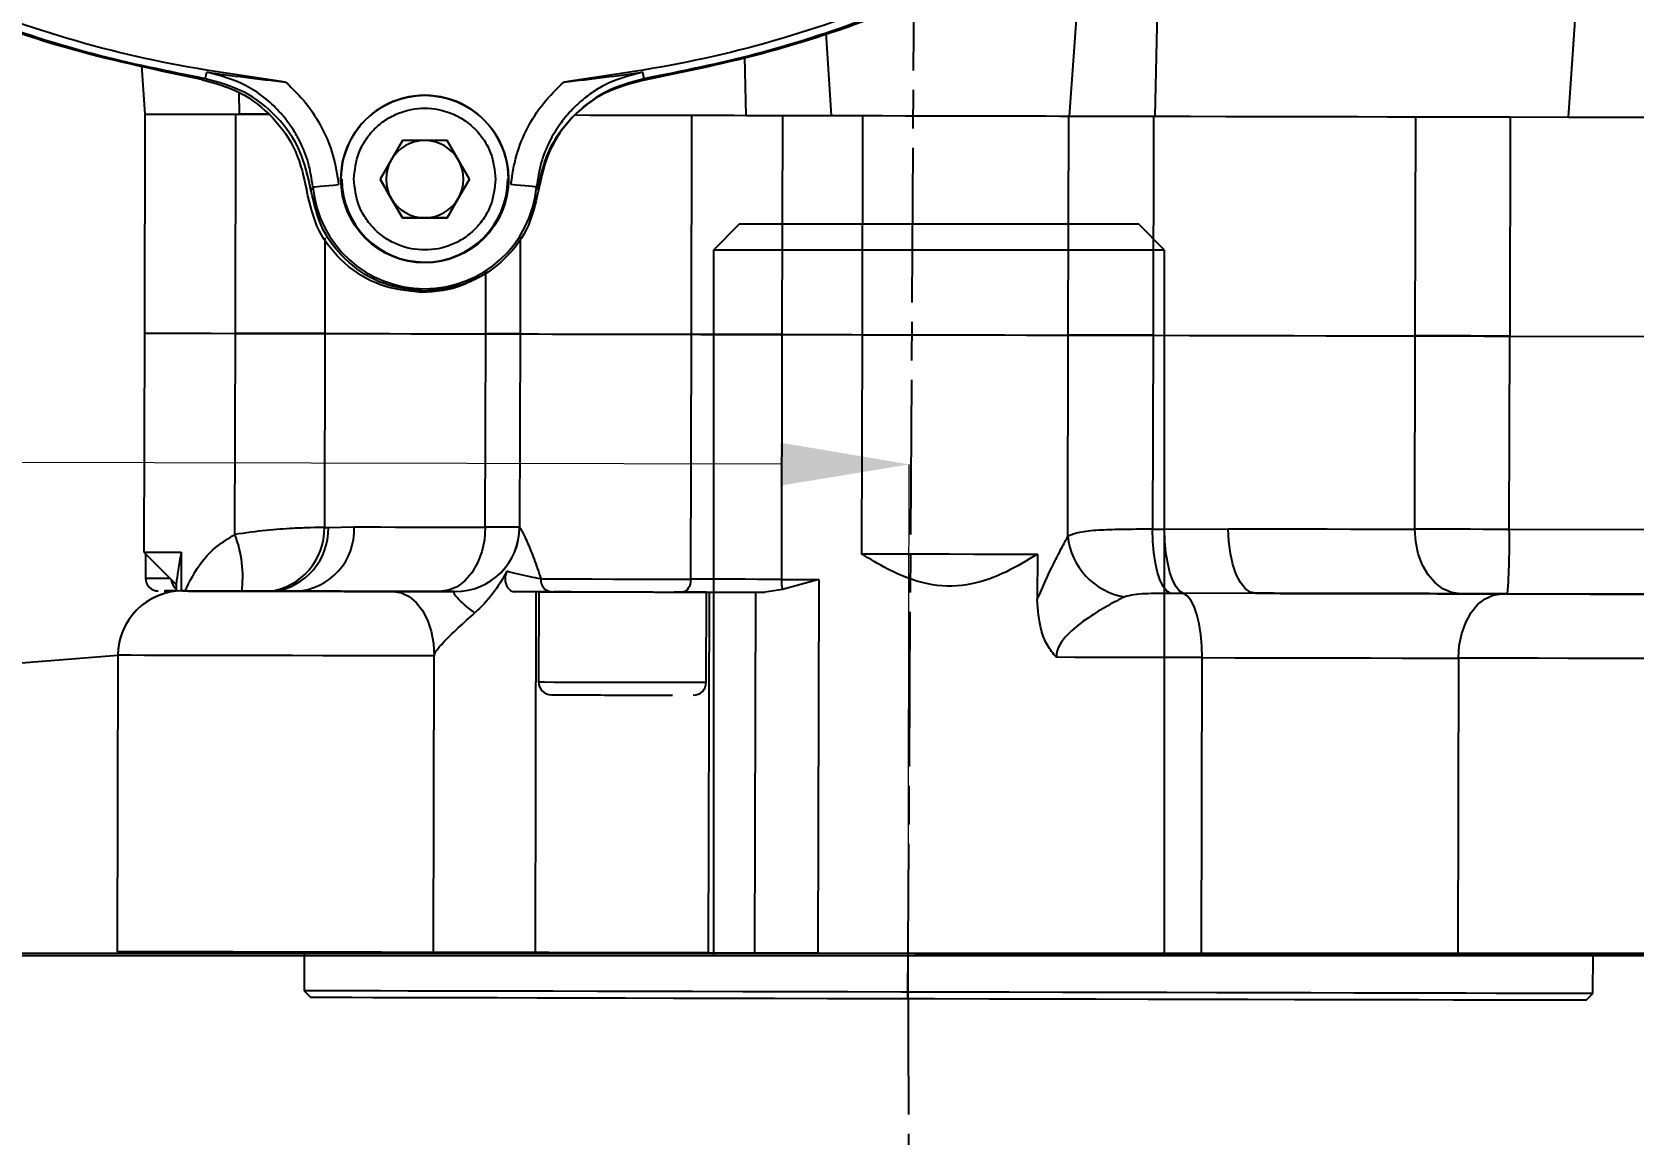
# Model space of a CAD drawing. Header units: millimetres. Extents: x 2180 to 4616, y 795 to 2518.
# Drawn here: x 2741.3 to 2865.6, y 2031.3 to 2116.9 of the extents above; entities that cross this region are included whole.
import ezdxf

# ---------------------------------------------------------------- set-up
doc = ezdxf.new("R2010")
doc.units = ezdxf.units.MM
doc.linetypes.add('AM_ISO08W050', pattern=[18, 12, -1.5, 3, -1.5])
doc.layers.add('AM_5', color=3, linetype='Continuous', lineweight=25)
doc.layers.add('AM_7', color=4, linetype='AM_ISO08W050', lineweight=25)
doc.styles.add('SLDTEXTSTYLE1', font='txt.shx', dxfattribs={"width": 0.7, "bigfont": 'gbcbig.shx'})
doc.dimstyles.new('SLDDIMSTYLE12$0', dxfattribs={"dimtxt": 12, "dimasz": 10, "dimexe": 0, "dimexo": 0.0625, "dimgap": 0.875, "dimtad": 1, "dimdec": 1, "dimlfac": 1.8, "dimrnd": 1e-09, "dimzin": 12, "dimdsep": 46, "dimtxsty": 'SLDTEXTSTYLE1', "dimcen": 0.09, "dimdle": 8.16, "dimclrd": 3, "dimclre": 3, "dimadec": 0, "dimazin": 3, "dimtfac": 1, "dimtdec": 1, "dimtofl": 0, "dimtmove": 0, "dimatfit": 3, "dimfxl": 0, "dimfrac": 2, "dimtolj": 1, "dimlwd": 5, "dimlwe": 5, "dimarcsym": 0})

# ---------------------------------------------------------------- blocks, each defined once
blk = doc.blocks.new('*D48')
at = {"layer": 'AM_5', "color": 3, "lineweight": 5, "transparency": 16777216}
blk.add_line((2828.02, 2409.03), (3011.92, 2409.03), dxfattribs=at)
at = {"layer": 'AM_5', "color": 3, "linetype": 'Continuous', "lineweight": 5, "transparency": 16777216}
for p, q in [((3011.92, 2399.03), (3011.92, 2120.29)), ((2875.09, 2110.29), (3011.92, 2110.29))]:
    blk.add_line(p, q, dxfattribs=at)
at = {"layer": 'AM_5', "color": 3, "transparency": 16777216}
for points in [[(3010.25, 2399.03), (3013.58, 2399.03), (3011.92, 2409.03)], [(3010.25, 2120.29), (3013.58, 2120.29), (3011.92, 2110.29)]]:
    blk.add_solid(points, dxfattribs=at)
at = {"layer": 'Defpoints', "color": 0, "transparency": 16777216}
for p in [(2827.96, 2409.03), (2875.03, 2110.29), (3011.92, 2110.29)]:
    blk.add_point(p, dxfattribs=at)
at = {"layer": 'AM_5', "color": 0, "transparency": 16777216, "insert": (3005.04, 2259.66), "char_height": 12, "attachment_point": 5, "rotation": 90, "style": 'SLDTEXTSTYLE1'}
blk.add_mtext('\\A1;350', dxfattribs=at)
blk = doc.blocks.new('*D41')
at = {"layer": 'AM_5', "color": 3, "linetype": 'Continuous', "lineweight": 5, "transparency": 16777216}
for p, q in [((2650.53, 2110.7), (2650.47, 2083.71)), ((2799.34, 2083.39), (2660.47, 2083.69))]:
    blk.add_line(p, q, dxfattribs=at)
at = {"layer": 'AM_5', "color": 3, "lineweight": 5, "transparency": 16777216}
blk.add_line((2809.26, 2045.49), (2809.34, 2083.37), dxfattribs=at)
at = {"layer": 'AM_5', "color": 3, "transparency": 16777216}
for points in [[(2660.47, 2085.35), (2660.47, 2082.02), (2650.47, 2083.71)], [(2799.34, 2085.06), (2799.33, 2081.72), (2809.34, 2083.37)]]:
    blk.add_solid(points, dxfattribs=at)
at = {"layer": 'Defpoints', "color": 0, "transparency": 16777216}
for p in [(2650.53, 2110.77), (2650.47, 2083.71), (2809.26, 2045.43)]:
    blk.add_point(p, dxfattribs=at)
at = {"layer": 'AM_5', "color": 0, "transparency": 16777216, "insert": (2722.77, 2090.43), "char_height": 12, "attachment_point": 5, "rotation": 359.8775, "style": 'SLDTEXTSTYLE1'}
blk.add_mtext('\\A1;160', dxfattribs=at)

msp = doc.modelspace()

# ---------------------------------------------------------------- linework, layer by layer
at = {"color": 7, "linetype": 'Continuous', "lineweight": 25}
for p, q in [((2860.477, 2110.317), (2862.885, 2145.452)), ((2828.849, 2129.987), (2828.377, 2110.386)), ((2821.779, 2110.4), (2822.88, 2126.078)), ((2802.855, 2116.862), (2803.279, 2110.439)), ((2749.774, 2114.311), (2750.029, 2110.553)), ((2796.68, 2110.453), (2796.591, 2114.963)), ((2754.715, 2113.292), (2754.834, 2113.809)), ((2788.771, 2113.292), (2788.652, 2113.809)), ((2757.364, 2110.538), (2757.341, 2112.22)), ((2750.029, 2110.553), (2749.992, 2093.554)), ((2757.048, 2093.538), (2757.085, 2110.538)), ((2759.58, 2110.533), (2757.364, 2110.538)), ((2792.428, 2093.462), (2792.464, 2110.462)), ((2799.495, 2110.447), (2799.459, 2093.447)), ((2805.706, 2110.434), (2805.67, 2093.434)), ((2821.672, 2093.4), (2821.709, 2110.4)), ((2828.283, 2110.386), (2828.247, 2093.386)), ((2848.595, 2093.343), (2848.632, 2110.342)), ((2855.959, 2110.327), (2855.922, 2093.327)), ((2855.959, 2110.327), (2866.708, 2110.304)), ((2770.01, 2108.506), (2768.278, 2105.506)), ((2773.475, 2108.506), (2770.01, 2108.506)), ((2775.207, 2105.506), (2773.475, 2108.506)), ((2765.242, 2105.513), (2765.242, 2105.513)), ((2768.278, 2105.506), (2770.01, 2102.506)), ((2769.144, 2104.006), (2768.278, 2105.506)), ((2773.475, 2102.506), (2775.207, 2105.506)), ((2775.207, 2105.506), (2774.341, 2104.006)), ((2778.242, 2105.499), (2778.242, 2105.499)), ((2762.917, 2104.641), (2763.066, 2104.891)), ((2780.569, 2104.641), (2780.419, 2104.891)), ((2770.01, 2102.506), (2769.144, 2104.006)), ((2774.341, 2104.006), (2773.475, 2102.506)), ((2770.01, 2102.506), (2773.475, 2102.506)), ((2770.01, 2102.506), (2770.01, 2102.506)), ((2771.742, 2102.506), (2770.01, 2102.506)), ((2773.475, 2102.506), (2771.742, 2102.506)), ((2773.475, 2102.506), (2773.475, 2102.506)), ((2796.141, 2101.997), (2794.141, 2099.997)), ((2827.141, 2101.997), (2796.141, 2101.997)), ((2829.141, 2099.997), (2827.141, 2101.997)), ((2764.003, 2100.949), (2763.987, 2093.524)), ((2779.151, 2100.988), (2779.135, 2093.491)), ((2794.141, 2099.997), (2794.141, 2045.247)), ((2829.141, 2099.997), (2794.141, 2099.997)), ((2829.141, 2045.247), (2829.141, 2099.997)), ((2776.471, 2093.497), (2776.481, 2098.357)), ((2749.992, 2093.554), (2749.956, 2076.554)), ((2757.015, 2077.93), (2757.048, 2093.538)), ((2763.987, 2093.524), (2763.955, 2078.473)), ((2776.439, 2078.497), (2776.471, 2093.497)), ((2776.471, 2093.497), (2776.479, 2093.497)), ((2779.135, 2093.491), (2779.103, 2078.491)), ((2792.387, 2074.463), (2792.428, 2093.462)), ((2799.459, 2093.447), (2799.418, 2074.447)), ((2805.67, 2093.434), (2805.633, 2076.434)), ((2821.639, 2077.792), (2821.672, 2093.4)), ((2828.247, 2093.386), (2828.215, 2078.336)), ((2848.563, 2078.343), (2848.595, 2093.343)), ((2855.89, 2078.327), (2855.922, 2093.327)), ((2855.922, 2093.327), (2866.672, 2093.304)), ((2763.955, 2078.473), (2764.268, 2078.473)), ((2764.268, 2078.473), (2766.274, 2078.519)), ((2828.215, 2078.336), (2829.148, 2078.334)), ((2829.148, 2078.334), (2834.09, 2078.373)), ((2866.64, 2078.304), (2855.89, 2078.327)), ((2749.956, 2076.554), (2752.451, 2074.048)), ((2750.077, 2076.432), (2750.073, 2074.553)), ((2752.845, 2076.547), (2752.839, 2073.546)), ((2819.278, 2076.405), (2819.271, 2072.878)), ((2802.309, 2074.441), (2799.496, 2073.674)), ((2802.309, 2074.441), (2802.247, 2045.441)), ((2751.571, 2073.55), (2751.571, 2073.355)), ((2752.451, 2074.189), (2752.45, 2073.523)), ((2761.735, 2073.528), (2761.729, 2073.528)), ((2762.667, 2073.527), (2762.071, 2073.528)), ((2772.9, 2073.504), (2772.896, 2073.504)), ((2774.097, 2073.502), (2774.096, 2073.502)), ((2774.097, 2073.502), (2774.097, 2073.502)), ((2780.368, 2073.488), (2780.308, 2045.488)), ((2780.592, 2073.488), (2780.577, 2066.488)), ((2781.545, 2073.486), (2782.143, 2073.484)), ((2782.496, 2073.484), (2781.737, 2073.485)), ((2783.092, 2073.482), (2782.496, 2073.484)), ((2793.577, 2066.46), (2793.592, 2073.46)), ((2793.801, 2073.46), (2793.741, 2045.46)), ((2797.395, 2073.452), (2797.336, 2045.452)), ((2799.496, 2073.674), (2798.144, 2073.45)), ((2830.609, 2073.356), (2829.594, 2073.358)), ((2836.2, 2073.369), (2830.609, 2073.356)), ((2866.505, 2073.304), (2855.756, 2073.327)), ((2747.941, 2068.558), (2747.892, 2045.558)), ((2747.941, 2068.558), (2747.941, 2068.558)), ((2772.433, 2045.505), (2772.482, 2068.505)), ((2832.022, 2045.378), (2832.071, 2068.378)), ((2851.942, 2068.335), (2851.892, 2045.335)), ((2916.634, 2045.421), (2706.634, 2045.421)), ((2916.641, 2045.247), (2706.641, 2045.247)), ((2762.39, 2045.527), (2762.383, 2042.527)), ((2780.308, 2045.488), (2772.433, 2045.505)), ((2797.336, 2045.452), (2793.741, 2045.46)), ((2862.383, 2042.313), (2862.39, 2045.313)), ((2762.383, 2042.527), (2762.882, 2042.026)), ((2861.882, 2041.814), (2862.383, 2042.313))]:
    msp.add_line(p, q, dxfattribs=at)
at = {"linetype": 'ByBlock'}
msp.add_line((2706.634, 2065.345), (2747.941, 2068.558), dxfattribs=at)
at = {"color": 7, "linetype": 'Continuous', "lineweight": 25, "flags": 128}
for points in [[(2750.029, 2110.553), (2750.038, 2110.553), (2750.335, 2110.553), (2751.041, 2110.551), (2752.124, 2110.549), (2753.536, 2110.546), (2755.215, 2110.542), (2757.085, 2110.538)], [(2757.085, 2110.538), (2758.265, 2110.536), (2759.388, 2110.533), (2759.641, 2110.533)], [(2783.383, 2110.482), (2784.572, 2110.479), (2786.213, 2110.476), (2787.895, 2110.472), (2789.546, 2110.469), (2791.092, 2110.465), (2792.464, 2110.462)], [(2792.464, 2110.462), (2793.206, 2110.461), (2794.01, 2110.459), (2794.866, 2110.457), (2795.762, 2110.455), (2796.686, 2110.453), (2797.625, 2110.451), (2798.566, 2110.449), (2799.495, 2110.447)], [(2799.495, 2110.447), (2800.265, 2110.446), (2801.037, 2110.444), (2801.811, 2110.442), (2802.587, 2110.441), (2803.364, 2110.439), (2804.144, 2110.437), (2804.924, 2110.436), (2805.706, 2110.434)], [(2805.706, 2110.434), (2807.243, 2110.431), (2809.015, 2110.427), (2810.944, 2110.423), (2812.942, 2110.419), (2814.922, 2110.414), (2816.796, 2110.41), (2818.481, 2110.407), (2819.9, 2110.404), (2820.993, 2110.401), (2821.709, 2110.4)], [(2821.709, 2110.4), (2822.103, 2110.399), (2822.642, 2110.398), (2823.315, 2110.397), (2824.113, 2110.395), (2825.024, 2110.393), (2826.033, 2110.391), (2827.125, 2110.388), (2828.283, 2110.386)], [(2828.283, 2110.386), (2831.119, 2110.38), (2833.889, 2110.374), (2836.586, 2110.368), (2839.198, 2110.363), (2841.718, 2110.357), (2844.135, 2110.352), (2846.443, 2110.347), (2848.632, 2110.342)], [(2848.632, 2110.342), (2849.383, 2110.341), (2850.2, 2110.339), (2851.073, 2110.337), (2851.994, 2110.335), (2852.953, 2110.333), (2853.94, 2110.331), (2854.945, 2110.329), (2855.959, 2110.327)], [(2763.066, 2104.891), (2763.11, 2104.895), (2763.228, 2104.906), (2763.414, 2104.924), (2763.662, 2104.947), (2763.962, 2104.976), (2764.303, 2105.008), (2764.673, 2105.043), (2765.057, 2105.079)], [(2780.419, 2104.891), (2780.375, 2104.895), (2780.258, 2104.906), (2780.072, 2104.924), (2779.824, 2104.947), (2779.524, 2104.976), (2779.183, 2105.008), (2778.813, 2105.043), (2778.429, 2105.079)], [(2749.992, 2093.554), (2750.001, 2093.553), (2750.299, 2093.553), (2751.005, 2093.551), (2752.088, 2093.549), (2753.5, 2093.546), (2755.178, 2093.542), (2757.048, 2093.538)], [(2749.992, 2093.554), (2750.001, 2093.553), (2750.299, 2093.553), (2751.005, 2093.551), (2752.088, 2093.549), (2753.5, 2093.546), (2755.178, 2093.542), (2757.048, 2093.538)], [(2763.987, 2093.524), (2763.529, 2093.524), (2762.931, 2093.526), (2762.203, 2093.527), (2761.354, 2093.529), (2760.399, 2093.531), (2759.352, 2093.533), (2758.229, 2093.536), (2757.048, 2093.538)], [(2757.048, 2093.538), (2758.229, 2093.536), (2759.352, 2093.533), (2760.399, 2093.531), (2761.354, 2093.529), (2762.203, 2093.527), (2762.931, 2093.526), (2763.529, 2093.524), (2763.987, 2093.524)], [(2763.987, 2093.524), (2765.001, 2093.521), (2766.181, 2093.519), (2767.523, 2093.516), (2769.021, 2093.513), (2770.671, 2093.509), (2772.467, 2093.505), (2774.402, 2093.501), (2776.471, 2093.497)], [(2763.987, 2093.524), (2765.001, 2093.521), (2766.181, 2093.519), (2767.523, 2093.516), (2769.021, 2093.513), (2770.671, 2093.509), (2772.467, 2093.505), (2774.402, 2093.501), (2776.471, 2093.497)], [(2776.471, 2093.497), (2777.151, 2093.495), (2777.752, 2093.494), (2778.267, 2093.493), (2778.691, 2093.492), (2779.02, 2093.491), (2779.135, 2093.491)], [(2779.135, 2093.491), (2779.021, 2093.491), (2778.693, 2093.492), (2778.27, 2093.493), (2777.757, 2093.494), (2777.157, 2093.495), (2776.479, 2093.497)], [(2779.135, 2093.491), (2779.273, 2093.491), (2779.757, 2093.49), (2780.567, 2093.488), (2781.667, 2093.485), (2783.01, 2093.483), (2784.536, 2093.479), (2786.176, 2093.476), (2787.859, 2093.472), (2789.51, 2093.469), (2791.056, 2093.465), (2792.428, 2093.462)], [(2779.138, 2093.491), (2779.273, 2093.491), (2779.757, 2093.49), (2780.567, 2093.488), (2781.667, 2093.485), (2783.01, 2093.483), (2784.536, 2093.479), (2786.176, 2093.476), (2787.859, 2093.472), (2789.51, 2093.469), (2791.056, 2093.465), (2792.428, 2093.462)], [(2799.459, 2093.447), (2798.529, 2093.449), (2797.589, 2093.451), (2796.65, 2093.453), (2795.726, 2093.455), (2794.83, 2093.457), (2793.974, 2093.459), (2793.169, 2093.461), (2792.428, 2093.462)], [(2792.428, 2093.462), (2793.169, 2093.461), (2793.974, 2093.459), (2794.83, 2093.457), (2795.726, 2093.455), (2796.65, 2093.453), (2797.589, 2093.451), (2798.529, 2093.449), (2799.459, 2093.447)], [(2799.459, 2093.447), (2800.228, 2093.446), (2801.001, 2093.444), (2801.775, 2093.442), (2802.55, 2093.441), (2803.328, 2093.439), (2804.107, 2093.438), (2804.888, 2093.436), (2805.67, 2093.434)], [(2799.459, 2093.447), (2800.228, 2093.446), (2801.001, 2093.444), (2801.775, 2093.442), (2802.55, 2093.441), (2803.328, 2093.439), (2804.107, 2093.438), (2804.888, 2093.436), (2805.67, 2093.434)], [(2805.67, 2093.434), (2807.207, 2093.431), (2808.979, 2093.427), (2810.907, 2093.423), (2812.906, 2093.419), (2814.886, 2093.414), (2816.76, 2093.41), (2818.444, 2093.407), (2819.864, 2093.404), (2820.956, 2093.401), (2821.672, 2093.4)], [(2805.67, 2093.434), (2807.207, 2093.431), (2808.979, 2093.427), (2810.907, 2093.423), (2812.906, 2093.419), (2814.886, 2093.414), (2816.76, 2093.41), (2818.444, 2093.407), (2819.864, 2093.404), (2820.956, 2093.401), (2821.672, 2093.4)], [(2828.247, 2093.386), (2827.089, 2093.388), (2825.997, 2093.391), (2824.988, 2093.393), (2824.077, 2093.395), (2823.279, 2093.397), (2822.605, 2093.398), (2822.067, 2093.399), (2821.672, 2093.4)], [(2821.672, 2093.4), (2822.067, 2093.399), (2822.605, 2093.398), (2823.279, 2093.397), (2824.077, 2093.395), (2824.988, 2093.393), (2825.997, 2093.391), (2827.089, 2093.388), (2828.247, 2093.386)], [(2828.247, 2093.386), (2831.082, 2093.38), (2833.853, 2093.374), (2836.549, 2093.368), (2839.162, 2093.363), (2841.681, 2093.357), (2844.099, 2093.352), (2846.406, 2093.347), (2848.595, 2093.343)], [(2828.247, 2093.386), (2831.082, 2093.38), (2833.853, 2093.374), (2836.549, 2093.368), (2839.162, 2093.363), (2841.681, 2093.357), (2844.099, 2093.352), (2846.406, 2093.347), (2848.595, 2093.343)], [(2855.922, 2093.327), (2854.909, 2093.329), (2853.904, 2093.331), (2852.916, 2093.333), (2851.957, 2093.335), (2851.036, 2093.337), (2850.163, 2093.339), (2849.347, 2093.341), (2848.595, 2093.343)], [(2848.595, 2093.343), (2849.347, 2093.341), (2850.163, 2093.339), (2851.036, 2093.337), (2851.957, 2093.335), (2852.916, 2093.333), (2853.904, 2093.331), (2854.909, 2093.329), (2855.922, 2093.327)], [(2766.274, 2078.519), (2767.26, 2078.516), (2768.332, 2078.514), (2769.487, 2078.512), (2770.724, 2078.509), (2772.04, 2078.506), (2773.433, 2078.503), (2774.9, 2078.5), (2776.439, 2078.497)], [(2776.439, 2078.497), (2776.369, 2077.521), (2776.166, 2076.584), (2775.837, 2075.72), (2775.397, 2074.963), (2774.86, 2074.343), (2774.249, 2073.882), (2773.586, 2073.599), (2772.896, 2073.504)], [(2779.103, 2078.491), (2778.988, 2078.491), (2778.659, 2078.492), (2778.235, 2078.493), (2777.72, 2078.494), (2777.119, 2078.495), (2776.439, 2078.497)], [(2829.594, 2073.358), (2829.316, 2073.534), (2829.053, 2073.871), (2828.814, 2074.359), (2828.607, 2074.981), (2828.438, 2075.716), (2828.314, 2076.538), (2828.239, 2077.422), (2828.215, 2078.336)], [(2830.609, 2073.356), (2830.315, 2073.532), (2830.036, 2073.869), (2829.783, 2074.357), (2829.563, 2074.979), (2829.385, 2075.714), (2829.253, 2076.536), (2829.173, 2077.42), (2829.148, 2078.334)], [(2836.2, 2073.369), (2835.786, 2073.466), (2835.389, 2073.751), (2835.023, 2074.214), (2834.703, 2074.837), (2834.441, 2075.595), (2834.247, 2076.46), (2834.128, 2077.398), (2834.09, 2078.373)], [(2834.09, 2078.373), (2836.081, 2078.369), (2838.027, 2078.365), (2839.925, 2078.361), (2841.77, 2078.357), (2843.56, 2078.353), (2845.291, 2078.35), (2846.96, 2078.346), (2848.563, 2078.343)], [(2852.092, 2073.335), (2851.402, 2073.433), (2850.738, 2073.718), (2850.127, 2074.182), (2849.592, 2074.805), (2849.154, 2075.563), (2848.829, 2076.429), (2848.629, 2077.367), (2848.563, 2078.343)], [(2855.89, 2078.327), (2854.877, 2078.329), (2853.871, 2078.331), (2852.884, 2078.333), (2851.925, 2078.335), (2851.004, 2078.337), (2850.131, 2078.339), (2849.315, 2078.341), (2848.563, 2078.343)], [(2749.956, 2076.554), (2750.146, 2076.553), (2750.708, 2076.552), (2751.62, 2076.55), (2752.845, 2076.547)], [(2805.633, 2076.434), (2807.085, 2076.431), (2808.751, 2076.428), (2810.566, 2076.424), (2812.456, 2076.42), (2814.346, 2076.416), (2816.16, 2076.412), (2817.827, 2076.408), (2819.278, 2076.405)], [(2750.073, 2074.553), (2750.121, 2074.553), (2750.463, 2074.553), (2751.124, 2074.551), (2751.952, 2074.549)], [(2780.755, 2074.487), (2781.879, 2074.485), (2783.222, 2074.482), (2784.726, 2074.479), (2786.328, 2074.475), (2787.963, 2074.472), (2789.562, 2074.469), (2791.057, 2074.465), (2792.387, 2074.463)], [(2792.387, 2074.463), (2792.374, 2074.267), (2792.336, 2074.08), (2792.275, 2073.907), (2792.192, 2073.756), (2792.092, 2073.632), (2791.977, 2073.54), (2791.853, 2073.483), (2791.724, 2073.464)], [(2799.418, 2074.447), (2798.489, 2074.449), (2797.548, 2074.451), (2796.609, 2074.453), (2795.685, 2074.455), (2794.789, 2074.457), (2793.933, 2074.459), (2793.129, 2074.461), (2792.387, 2074.463)], [(2799.418, 2074.447), (2799.778, 2074.447), (2800.138, 2074.446), (2800.499, 2074.445), (2800.86, 2074.444), (2801.222, 2074.444), (2801.584, 2074.443), (2801.946, 2074.442), (2802.309, 2074.441)], [(2752.45, 2073.548), (2752.35, 2073.549), (2751.793, 2073.55), (2751.574, 2073.55), (2751.705, 2073.55), (2752.18, 2073.549), (2752.45, 2073.548)], [(2761.786, 2073.528), (2762.392, 2073.527), (2763.396, 2073.525), (2764.112, 2073.523), (2764.502, 2073.523), (2764.546, 2073.522), (2764.241, 2073.523), (2763.603, 2073.525), (2762.667, 2073.527)], [(2769.313, 2073.512), (2769.933, 2073.414), (2770.529, 2073.129), (2771.078, 2072.665), (2771.559, 2072.043), (2771.952, 2071.284), (2772.244, 2070.419), (2772.423, 2069.481), (2772.482, 2068.505)], [(2780.592, 2073.488), (2780.661, 2073.488), (2781.052, 2073.487), (2781.768, 2073.485), (2782.771, 2073.483), (2784.008, 2073.48), (2785.41, 2073.477), (2786.903, 2073.474), (2788.407, 2073.471), (2789.839, 2073.468), (2791.124, 2073.465), (2792.191, 2073.463), (2792.983, 2073.461), (2793.458, 2073.46), (2793.59, 2073.46), (2793.371, 2073.46), (2792.814, 2073.462), (2791.948, 2073.464), (2791.092, 2073.465)], [(2783.092, 2073.482), (2783.118, 2073.482), (2783.426, 2073.482), (2784.061, 2073.48), (2784.964, 2073.478), (2786.057, 2073.476), (2787.242, 2073.474), (2788.414, 2073.471), (2789.468, 2073.469), (2790.311, 2073.467), (2790.868, 2073.466), (2791.09, 2073.465), (2791.092, 2073.465)], [(2832.071, 2068.378), (2832.046, 2069.292), (2831.966, 2070.175), (2831.834, 2070.998), (2831.656, 2071.733), (2831.436, 2072.354), (2831.183, 2072.842), (2830.904, 2073.18), (2830.609, 2073.356)], [(2851.942, 2068.335), (2852.008, 2069.31), (2852.199, 2070.248), (2852.509, 2071.112), (2852.925, 2071.869), (2853.431, 2072.489), (2854.008, 2072.95), (2854.634, 2073.233), (2855.284, 2073.328)], [(2772.482, 2068.505), (2770.551, 2068.509), (2768.432, 2068.514), (2766.177, 2068.519), (2763.842, 2068.524), (2761.484, 2068.529), (2759.163, 2068.534), (2756.935, 2068.538), (2754.856, 2068.543), (2752.976, 2068.547), (2751.342, 2068.55), (2749.995, 2068.553), (2748.968, 2068.555), (2748.286, 2068.557), (2747.966, 2068.558), (2747.941, 2068.558)], [(2832.071, 2068.378), (2830.687, 2068.381), (2829.291, 2068.384), (2827.886, 2068.387), (2826.472, 2068.39), (2825.049, 2068.393), (2823.619, 2068.396), (2822.182, 2068.399), (2820.739, 2068.402)], [(2832.071, 2068.378), (2834.632, 2068.372), (2837.262, 2068.367), (2839.917, 2068.361), (2842.549, 2068.355), (2845.111, 2068.35), (2847.559, 2068.345), (2849.849, 2068.34), (2851.942, 2068.335)], [(2876.936, 2068.282), (2876.865, 2068.282), (2876.452, 2068.283), (2875.681, 2068.284), (2874.57, 2068.287), (2873.147, 2068.29), (2871.447, 2068.293), (2869.512, 2068.298), (2867.39, 2068.302), (2865.133, 2068.307), (2862.797, 2068.312), (2860.44, 2068.317), (2858.12, 2068.322), (2855.894, 2068.327), (2853.818, 2068.331), (2851.942, 2068.335)], [(2780.577, 2066.488), (2780.646, 2066.488), (2781.037, 2066.487), (2781.753, 2066.485), (2782.756, 2066.483), (2783.993, 2066.48), (2785.395, 2066.477), (2786.888, 2066.474), (2788.392, 2066.471), (2789.824, 2066.468), (2791.109, 2066.465), (2792.176, 2066.463), (2792.968, 2066.461), (2793.443, 2066.46), (2793.577, 2066.46)], [(2772.433, 2045.505), (2770.502, 2045.509), (2768.382, 2045.514), (2766.127, 2045.519), (2763.792, 2045.524), (2761.435, 2045.529), (2759.114, 2045.534), (2756.886, 2045.538), (2754.806, 2045.543), (2752.927, 2045.547), (2751.293, 2045.55), (2749.946, 2045.553), (2748.919, 2045.555), (2748.237, 2045.557), (2747.917, 2045.558), (2747.892, 2045.558)], [(2793.741, 2045.46), (2793.359, 2045.46), (2792.598, 2045.462), (2791.504, 2045.464), (2790.142, 2045.467), (2788.594, 2045.471), (2786.953, 2045.474), (2785.316, 2045.478), (2783.782, 2045.481), (2782.443, 2045.484), (2781.378, 2045.486), (2780.652, 2045.488), (2780.308, 2045.488)], [(2802.247, 2045.441), (2801.573, 2045.443), (2800.909, 2045.444), (2800.26, 2045.446), (2799.629, 2045.447), (2799.018, 2045.448), (2798.43, 2045.45), (2797.868, 2045.451), (2797.336, 2045.452)], [(2802.247, 2045.441), (2805.984, 2045.433), (2809.747, 2045.425), (2813.52, 2045.417), (2817.289, 2045.409), (2821.038, 2045.401), (2824.753, 2045.393), (2828.419, 2045.385), (2832.022, 2045.378)], [(2851.892, 2045.335), (2849.8, 2045.34), (2847.51, 2045.345), (2845.062, 2045.35), (2842.499, 2045.355), (2839.868, 2045.361), (2837.213, 2045.367), (2834.583, 2045.372), (2832.022, 2045.378)], [(2876.887, 2045.282), (2876.816, 2045.282), (2876.403, 2045.283), (2875.632, 2045.285), (2874.521, 2045.287), (2873.098, 2045.29), (2871.398, 2045.294), (2869.463, 2045.298), (2867.341, 2045.302), (2865.084, 2045.307), (2862.748, 2045.312), (2860.391, 2045.317), (2858.071, 2045.322), (2855.845, 2045.327), (2853.768, 2045.331), (2851.892, 2045.335)], [(2862.383, 2042.313), (2862.315, 2042.313), (2861.92, 2042.314), (2861.179, 2042.316), (2860.095, 2042.318), (2858.677, 2042.321), (2856.933, 2042.325), (2854.878, 2042.329), (2852.524, 2042.334), (2849.889, 2042.34), (2846.99, 2042.346), (2843.849, 2042.353), (2840.487, 2042.36), (2836.928, 2042.367), (2833.197, 2042.375), (2829.32, 2042.384), (2825.324, 2042.392), (2821.237, 2042.401), (2817.089, 2042.41), (2812.907, 2042.419), (2808.721, 2042.428), (2804.562, 2042.436), (2800.457, 2042.445), (2796.435, 2042.454), (2792.526, 2042.462), (2788.756, 2042.47), (2785.151, 2042.478), (2781.738, 2042.485), (2778.539, 2042.492), (2775.578, 2042.499), (2772.876, 2042.504), (2770.45, 2042.51), (2768.318, 2042.514), (2766.496, 2042.518), (2764.995, 2042.521), (2763.827, 2042.524), (2762.999, 2042.526), (2762.518, 2042.527), (2762.383, 2042.527)], [(2762.882, 2042.026), (2762.893, 2042.026), (2763.161, 2042.025), (2763.783, 2042.024), (2764.755, 2042.022), (2766.07, 2042.019), (2767.719, 2042.015), (2769.69, 2042.011), (2771.969, 2042.006), (2774.538, 2042.001), (2777.38, 2041.995), (2780.475, 2041.988), (2783.799, 2041.981), (2787.329, 2041.973), (2791.04, 2041.965), (2794.905, 2041.957), (2798.895, 2041.949), (2802.983, 2041.94), (2807.138, 2041.931), (2811.331, 2041.922), (2815.532, 2041.913), (2819.71, 2041.904), (2823.835, 2041.895), (2827.878, 2041.887), (2831.809, 2041.878), (2835.6, 2041.87), (2839.224, 2041.862), (2842.655, 2041.855), (2845.867, 2041.848), (2848.838, 2041.842), (2851.546, 2041.836), (2853.972, 2041.831), (2856.099, 2041.826), (2857.91, 2041.823), (2859.394, 2041.819), (2860.539, 2041.817), (2861.337, 2041.815), (2861.782, 2041.814), (2861.882, 2041.814)]]:
    msp.add_lwpolyline(points, dxfattribs=at)
at = {"color": 7, "linetype": 'Continuous', "lineweight": 25}
msp.add_circle((2771.742, 2105.506), 6.5, dxfattribs=at)
for centre, radius, start, end in [((2771.742, 2105.506), 6.5, 359.93876, 180), ((2771.742, 2105.506), 3, 90, 150), ((2771.742, 2105.506), 3, 30, 90), ((2771.742, 2105.506), 3, 150, 210), ((2771.742, 2105.506), 3, 330, 30), ((2771.742, 2105.506), 6.44, 179.93876, 359.93876), ((2771.743, 2105.712), 8.715, 185.40246, 354.59754), ((2771.742, 2105.506), 3, 210, 270), ((2771.742, 2105.506), 3, 270, 330), ((2759.043, 2078.381), 4.912, 277.26115, 1.08356), ((2759.367, 2078.367), 4.902, 277.47784, 1.23352), ((2761.497, 2078.304), 4.782, 272.85392, 2.57258), ((2774.103, 2078.502), 5, 269.87751, 359.87751), ((2774.107, 2078.501), 4.999, 269.88745, 359.88744), ((2779.111, 2080.882), 2.392, 269.82061, 269.88705), ((2805.417, 2077.186), 50.487, 355.6169, 1.29537), ((2748.474, 2074.653), 9.148, 352.43919, 20.99236), ((2826.911, 2078.314), 5.298, 185.65517, 260.63287), ((2751.073, 2074.551), 1, 179.87751, 269.87751), ((2753.129, 2074.482), 1.051, 183.37387, 229.71634), ((2781.665, 2074.392), 0.915, 174.04025, 262.50401), ((2802.662, 2074.383), 3.245, 178.86815, 192.63218), ((2752.941, 2068.547), 5, 89.87751, 179.87751), ((2752.941, 2068.547), 5, 105.91096, 179.87751), ((2781.577, 2066.486), 1, 179.87751, 269.87751), ((2792.577, 2066.462), 1, 269.87751, 359.87751)]:
    msp.add_arc(centre, radius, start, end, dxfattribs=at)
for points in [[(2760.953, 2113.038), (2757.302, 2113.562), (2749.998, 2114.61), (2739.355, 2117.73), (2729.112, 2121.938), (2719.412, 2127.293), (2710.372, 2133.698), (2702.11, 2141.079), (2694.729, 2149.341), (2688.324, 2158.38), (2682.969, 2168.081), (2678.761, 2178.324), (2675.641, 2188.967), (2674.593, 2196.27), (2674.069, 2199.922)], [(2869.417, 2199.922), (2868.892, 2196.27), (2867.844, 2188.967), (2864.725, 2178.324), (2860.517, 2168.081), (2855.161, 2158.38), (2848.757, 2149.341), (2841.375, 2141.079), (2833.113, 2133.698), (2824.074, 2127.293), (2814.373, 2121.938), (2804.13, 2117.73), (2793.487, 2114.61), (2786.184, 2113.562), (2782.532, 2113.038)], [(2754.411, 2113.241), (2751.117, 2113.927), (2744.528, 2115.3), (2734.976, 2118.62), (2725.792, 2122.824), (2717.09, 2127.96), (2708.953, 2133.949), (2701.468, 2140.737), (2694.713, 2148.25), (2688.758, 2156.413), (2683.66, 2165.137), (2679.495, 2174.339), (2676.216, 2183.905), (2674.871, 2190.499), (2674.199, 2193.797)], [(2869.214, 2193.38), (2868.528, 2190.085), (2867.155, 2183.497), (2863.834, 2173.945), (2859.63, 2164.761), (2854.495, 2156.058), (2848.505, 2147.922), (2841.718, 2140.437), (2834.204, 2133.681), (2826.042, 2127.727), (2817.317, 2122.629), (2808.116, 2118.464), (2798.55, 2115.184), (2791.955, 2113.84), (2788.658, 2113.167)], [(2754.715, 2113.292), (2751.801, 2113.88), (2745.973, 2115.055), (2737.479, 2117.808), (2729.25, 2121.255), (2721.379, 2125.456), (2713.878, 2130.301), (2709.285, 2134.075), (2706.989, 2135.962)], [(2836.497, 2135.962), (2834.2, 2134.075), (2829.607, 2130.301), (2822.107, 2125.456), (2814.236, 2121.255), (2806.007, 2117.808), (2797.512, 2115.055), (2791.685, 2113.88), (2788.771, 2113.292)], [(2754.411, 2113.241), (2755.439, 2112.958), (2757.494, 2112.394), (2760.028, 2110.377), (2761.906, 2107.739), (2762.359, 2105.656), (2762.586, 2104.614)], [(2860.477, 2110.317), (2860.804, 2110.317), (2861.458, 2110.315), (2863.159, 2110.312), (2865.248, 2110.307), (2866.878, 2110.304), (2867.693, 2110.302)], [(2771.499, 2096.712), (2770.414, 2096.829), (2768.242, 2097.062), (2765.43, 2098.845), (2763.323, 2101.423), (2762.831, 2103.551), (2762.586, 2104.614)], [(2771.743, 2096.821), (2770.668, 2096.935), (2768.517, 2097.162), (2765.73, 2098.926), (2763.644, 2101.479), (2763.159, 2103.587), (2762.917, 2104.641)], [(2780.569, 2104.641), (2780.326, 2103.587), (2779.842, 2101.479), (2777.755, 2098.926), (2774.969, 2097.162), (2772.818, 2096.935), (2771.743, 2096.821)], [(2769.313, 2073.512), (2770.045, 2073.51), (2771.509, 2073.507), (2773.234, 2073.503), (2774.097, 2073.502)], [(2791.724, 2073.464), (2792.684, 2073.462), (2794.604, 2073.458), (2796.964, 2073.453), (2798.144, 2073.45)]]:
    msp.add_open_spline(points, degree=3, dxfattribs=at)
for points, knots in [([(2762.917, 2104.641), (2762.691, 2105.687), (2762.239, 2107.775), (2760.36, 2110.424), (2757.815, 2112.445), (2755.749, 2113.009), (2754.715, 2113.292)], [0, 0, 0, 0, 0.2500652, 0.4994456, 0.7493864, 1, 1, 1, 1]), ([(2754.834, 2113.809), (2755.806, 2113.672), (2757.739, 2113.399), (2759.885, 2113.158), (2760.953, 2113.038)], [0, 0, 0, 0, 0.5024427, 1, 1, 1, 1]), ([(2763.066, 2104.891), (2762.97, 2105.532), (2762.785, 2106.755), (2762.183, 2108.235), (2761.568, 2109.324), (2761.026, 2110.09), (2759.931, 2111.377), (2757.972, 2112.957), (2755.866, 2113.529), (2754.834, 2113.809)], [0, 0, 0, 0, 0.1490589, 0.284486, 0.365253, 0.4374072, 0.5004523, 0.7554674, 1, 1, 1, 1]), ([(2760.953, 2113.038), (2761.506, 2112.504), (2762.608, 2111.439), (2763.827, 2109.482), (2764.714, 2107.354), (2764.942, 2105.839), (2765.057, 2105.079)], [0, 0, 0, 0, 0.250755, 0.4999887, 0.7492331, 1, 1, 1, 1]), ([(2778.429, 2105.079), (2778.543, 2105.839), (2778.772, 2107.354), (2779.659, 2109.482), (2780.878, 2111.439), (2781.98, 2112.504), (2782.532, 2113.038)], [0, 0, 0, 0, 0.2507669, 0.5000113, 0.749245, 1, 1, 1, 1]), ([(2788.652, 2113.809), (2787.618, 2113.534), (2786.225, 2113.163), (2784.69, 2112.208), (2783.81, 2111.53), (2782.971, 2110.715), (2782.145, 2109.696), (2781.363, 2108.385), (2780.701, 2106.755), (2780.516, 2105.532), (2780.419, 2104.891)], [0, 0, 0, 0, 0.2442896, 0.3290361, 0.4144899, 0.500125, 0.5979924, 0.7157703, 0.8510724, 1, 1, 1, 1]), ([(2788.658, 2113.167), (2787.629, 2112.89), (2785.57, 2112.334), (2783.03, 2110.327), (2781.171, 2107.753), (2780.719, 2105.735), (2780.5, 2104.757)], [0, 0, 0, 0, 0.2537692, 0.5075384, 0.7613077, 1, 1, 1, 1]), ([(2788.771, 2113.292), (2787.739, 2113.011), (2785.677, 2112.449), (2783.133, 2110.431), (2781.251, 2107.781), (2780.796, 2105.689), (2780.569, 2104.641)], [0, 0, 0, 0, 0.2500466, 0.4994486, 0.7493959, 1, 1, 1, 1]), ([(2782.532, 2113.038), (2783.6, 2113.158), (2785.747, 2113.399), (2787.68, 2113.672), (2788.652, 2113.809)], [0, 0, 0, 0, 0.4975573, 1, 1, 1, 1]), ([(2766.242, 2105.506), (2766.316, 2106.198), (2766.429, 2107.262), (2767.115, 2108.543), (2767.825, 2109.423), (2768.706, 2110.137), (2769.986, 2110.802), (2771.742, 2111.139), (2773.499, 2110.802), (2774.779, 2110.137), (2775.66, 2109.423), (2776.37, 2108.543), (2777.056, 2107.262), (2777.169, 2106.198), (2777.242, 2105.506)], [0, 0, 0, 0, 0.1197284, 0.1841803, 0.25, 0.3158197, 0.3802716, 0.5, 0.6197284, 0.6841803, 0.75, 0.8158197, 0.8802716, 1, 1, 1, 1]), ([(2777.242, 2105.506), (2777.169, 2104.814), (2777.056, 2103.75), (2776.37, 2102.469), (2775.66, 2101.589), (2774.779, 2100.875), (2773.499, 2100.211), (2771.742, 2099.873), (2769.986, 2100.211), (2768.706, 2100.875), (2767.825, 2101.589), (2767.115, 2102.469), (2766.429, 2103.75), (2766.316, 2104.814), (2766.242, 2105.506)], [0, 0, 0, 0, 0.1197284, 0.1841803, 0.25, 0.3158197, 0.3802716, 0.5, 0.6197284, 0.6841803, 0.75, 0.8158197, 0.8802716, 1, 1, 1, 1]), ([(2775.915, 2098.025), (2775.514, 2097.754), (2774.209, 2096.873), (2772.608, 2096.778), (2771.499, 2096.712)], [0, 0, 0, 0, 0.3071913, 1, 1, 1, 1]), ([(2761.515, 2078.401), (2760.846, 2078.362), (2759.511, 2078.283), (2757.847, 2078.048), (2757.015, 2077.93)], [0, 0, 0, 0, 0.5005372, 1, 1, 1, 1]), ([(2763.955, 2078.473), (2763.637, 2078.472), (2763.051, 2078.47), (2761.997, 2078.423), (2761.515, 2078.401)], [0, 0, 0, 0, 0.5420141, 1, 1, 1, 1]), ([(2779.106, 2078.491), (2779.122, 2078.474), (2779.154, 2078.439), (2779.307, 2078.163), (2779.511, 2077.75), (2779.817, 2077.071), (2780.254, 2075.995), (2780.58, 2075.013), (2780.755, 2074.487)], [0, 0, 0, 0, 0.1244738, 0.250966, 0.3714749, 0.5001039, 0.7321774, 1, 1, 1, 1]), ([(2828.215, 2078.336), (2827.372, 2078.334), (2825.826, 2078.332), (2823.924, 2078.264), (2822.446, 2078.129), (2821.908, 2077.904), (2821.639, 2077.792)], [0, 0, 0, 0, 0.2724679, 0.5000458, 0.7503555, 1, 1, 1, 1]), ([(2753.121, 2073.508), (2753.524, 2074.314), (2754.17, 2075.609), (2755.573, 2077.054), (2756.535, 2077.638), (2757.015, 2077.93)], [0, 0, 0, 0, 0.452471, 0.7267188, 1, 1, 1, 1]), ([(2819.271, 2072.878), (2819.696, 2073.856), (2820.335, 2075.323), (2821.176, 2076.914), (2821.485, 2077.499), (2821.639, 2077.792)], [0, 0, 0, 0, 0.4999487, 0.7504157, 1, 1, 1, 1]), ([(2752.845, 2076.547), (2752.764, 2076.077), (2752.598, 2075.124), (2752.461, 2074.126), (2752.467, 2074.172), (2752.47, 2074.189)], [0, 0, 0, 0, 0.3787431, 0.76741082, 1, 1, 1, 1]), ([(2819.278, 2076.405), (2818.473, 2075.917), (2816.867, 2074.945), (2814.13, 2073.928), (2811.495, 2073.851), (2809.319, 2074.473), (2807.477, 2075.301), (2806.291, 2076.03), (2805.633, 2076.434)], [0, 0, 0, 0, 0.1923908, 0.3834722, 0.589159, 0.7155413, 0.8423238, 1, 1, 1, 1]), ([(2778.118, 2075.075), (2777.767, 2074.467), (2777.052, 2073.23), (2776.113, 2072.312), (2775.635, 2071.846)], [0, 0, 0, 0, 0.4918713, 1, 1, 1, 1]), ([(2778.118, 2075.075), (2778.076, 2074.98), (2777.992, 2074.789), (2777.963, 2074.452), (2778.013, 2074.126), (2778.141, 2073.838), (2778.332, 2073.621), (2778.541, 2073.508), (2778.68, 2073.496), (2778.735, 2073.492)], [0, 0, 0, 0, 0.1491203, 0.298298, 0.4463418, 0.5945522, 0.7447419, 0.8986734, 1, 1, 1, 1]), ([(2780.755, 2074.487), (2780.48, 2074.538), (2779.913, 2074.644), (2778.913, 2074.851), (2778.395, 2074.997), (2778.118, 2075.075)], [0, 0, 0, 0, 0.3043315, 0.6280366, 1, 1, 1, 1]), ([(2751.592, 2073.55), (2751.71, 2073.55), (2751.921, 2073.549), (2752.289, 2073.549), (2752.45, 2073.548)], [0, 0, 0, 0, 0.5637685, 1, 1, 1, 1]), ([(2755.495, 2073.541), (2755.128, 2073.542), (2754.374, 2073.544), (2753.565, 2073.546), (2753.044, 2073.547), (2752.89, 2073.547), (2753.115, 2073.547), (2753.699, 2073.545), (2754.581, 2073.543), (2755.705, 2073.541), (2757.054, 2073.538), (2758.641, 2073.535), (2760.441, 2073.531), (2762.369, 2073.527), (2764.32, 2073.523), (2766.18, 2073.519), (2767.878, 2073.515), (2768.843, 2073.513), (2769.313, 2073.512)], [0, 0, 0, 0, 0.058661, 0.1204931, 0.184636, 0.25, 0.315364, 0.3795069, 0.441339, 0.5, 0.558661, 0.6204931, 0.684636, 0.75, 0.815364, 0.8795069, 0.941339, 1, 1, 1, 1]), ([(2761.729, 2073.528), (2761.768, 2073.528), (2761.864, 2073.528), (2760.756, 2073.53), (2758.703, 2073.535), (2756.557, 2073.539), (2755.495, 2073.541)], [0, 0, 0, 0, 0.1934829, 0.4642415, 0.7350002, 1, 1, 1, 1]), ([(2772.896, 2073.504), (2771.415, 2073.507), (2768.452, 2073.514), (2764.698, 2073.522), (2762.723, 2073.526), (2761.735, 2073.528)], [0, 0, 0, 0, 0.3332327, 0.6667548, 1, 1, 1, 1]), ([(2774.049, 2073.502), (2774.036, 2073.502), (2773.933, 2073.502), (2773.562, 2073.503), (2773.119, 2073.504), (2772.9, 2073.504)], [0, 0, 0, 0, 0.0692046, 0.5394087, 1, 1, 1, 1]), ([(2775.635, 2071.847), (2775.354, 2072.057), (2774.792, 2072.476), (2774.297, 2072.969), (2774.078, 2073.25), (2773.97, 2073.454), (2774.047, 2073.483), (2774.097, 2073.502)], [0, 0, 0, 0, 0.2503114, 0.4998417, 0.6202194, 0.7507731, 1, 1, 1, 1]), ([(2781.545, 2073.486), (2781.379, 2073.486), (2781.049, 2073.487), (2780.479, 2073.488), (2779.877, 2073.489), (2779.222, 2073.491), (2778.9, 2073.491), (2778.735, 2073.492)], [0, 0, 0, 0, 0.1826536, 0.360866, 0.578026, 0.783693, 1, 1, 1, 1]), ([(2782.143, 2073.484), (2782.806, 2073.483), (2784.183, 2073.48), (2786.869, 2073.474), (2789.584, 2073.468), (2791.028, 2073.465), (2791.724, 2073.464)], [0, 0, 0, 0, 0.2408979, 0.5, 0.7591021, 1, 1, 1, 1]), ([(2829.594, 2073.358), (2828.925, 2073.354), (2827.921, 2073.349), (2826.72, 2073.284), (2826.272, 2073.152), (2826.049, 2073.086)], [0, 0, 0, 0, 0.5005553, 0.7509565, 1, 1, 1, 1]), ([(2852.092, 2073.335), (2850.508, 2073.338), (2847.339, 2073.345), (2841.993, 2073.357), (2838.13, 2073.365), (2836.2, 2073.369)], [0, 0, 0, 0, 0.33323265, 0.66675484, 1, 1, 1, 1]), ([(2836.2, 2073.369), (2837.905, 2073.365), (2841.354, 2073.358), (2846.445, 2073.347), (2851.242, 2073.337), (2853.946, 2073.331), (2855.284, 2073.328)], [0, 0, 0, 0, 0.2473128, 0.5, 0.7526872, 1, 1, 1, 1]), ([(2855.756, 2073.327), (2855.421, 2073.328), (2854.743, 2073.329), (2853.762, 2073.331), (2852.848, 2073.333), (2852.342, 2073.334), (2852.092, 2073.335)], [0, 0, 0, 0, 0.2474109, 0.5, 0.7525891, 1, 1, 1, 1]), ([(2855.284, 2073.328), (2855.739, 2073.327), (2856.675, 2073.325), (2858.342, 2073.322), (2860.183, 2073.318), (2862.129, 2073.313), (2864.067, 2073.309), (2865.892, 2073.305), (2867.516, 2073.302), (2868.911, 2073.299), (2870.089, 2073.296), (2871.036, 2073.294), (2871.691, 2073.293), (2871.994, 2073.292), (2871.917, 2073.293), (2871.47, 2073.294), (2870.728, 2073.295), (2870.012, 2073.297), (2869.663, 2073.297)], [0, 0, 0, 0, 0.05866097, 0.12049309, 0.184636, 0.25, 0.315364, 0.37950691, 0.44133903, 0.5, 0.55866097, 0.62049309, 0.684636, 0.75, 0.815364, 0.87950691, 0.94133903, 1, 1, 1, 1]), ([(2820.739, 2068.402), (2820.498, 2068.704), (2819.994, 2069.333), (2819.403, 2070.852), (2819.323, 2072.075), (2819.271, 2072.878)], [0, 0, 0, 0, 0.2406414, 0.5017344, 1, 1, 1, 1]), ([(2826.049, 2073.086), (2825.626, 2072.877), (2824.78, 2072.459), (2823.235, 2071.508), (2821.92, 2070.53), (2821.117, 2069.598), (2820.793, 2068.943), (2820.756, 2068.575), (2820.739, 2068.402)], [0, 0, 0, 0, 0.2492008, 0.4991017, 0.7489308, 0.8742239, 0.9407402, 1, 1, 1, 1]), ([(2772.482, 2068.505), (2772.487, 2068.548), (2772.5, 2068.659), (2772.698, 2069.012), (2773.709, 2070.145), (2774.771, 2071.083), (2775.635, 2071.847)], [0, 0, 0, 0, 0.0236669, 0.0606293, 0.2359656, 1, 1, 1, 1]), ([(2781.575, 2065.486), (2781.598, 2065.486), (2781.643, 2065.485), (2782.094, 2065.485), (2783.09, 2065.482), (2784.573, 2065.479), (2785.948, 2065.476), (2787.076, 2065.474), (2788.2, 2065.471), (2789.591, 2065.468), (2790.423, 2065.467), (2790.964, 2065.466)], [0, 0, 0, 0, 0.0877596, 0.1736954, 0.3333333, 0.4929712, 0.5789071, 0.6666667, 0.7544262, 0.8403621, 1, 1, 1, 1])]:
    msp.add_open_spline(points, degree=3, knots=knots, dxfattribs=at)
at = {"layer": 'AM_7'}
for p, q in [((2809.235, 2041.926), (2811.473, 2409.062)), ((2809.222, 2044.926), (2811.653, 1460.747))]:
    msp.add_line(p, q, dxfattribs=at)

# ---------------------------------------------------------------- dimensions: what is measured, and where the dimension line sits
at = {"layer": 'AM_5'}
dim = msp.add_linear_dim(base=(3011.916, 2110.286), p1=(2827.961, 2409.027), p2=(2875.028, 2110.286), angle=90, text='350', dimstyle='SLDDIMSTYLE12$0', override={"dimlfac": 1, "dimpost": ''}, dxfattribs=at)
dim.commit()
dim.dimension.update_dxf_attribs({"geometry": '*D48', "text_midpoint": (3005.041, 2259.657)})
dim = msp.add_linear_dim(base=(2650.471, 2083.709), p1=(2809.256, 2045.426), p2=(2650.529, 2110.766), angle=179.87749, text='160', dimstyle='SLDDIMSTYLE12$0', override={"dimlfac": 1}, dxfattribs=at)
dim.commit()
dim.dimension.update_dxf_attribs({"geometry": '*D41', "text_midpoint": (2722.753, 2083.554), "dimtype": 160})

doc.saveas('drawing.dxf')
